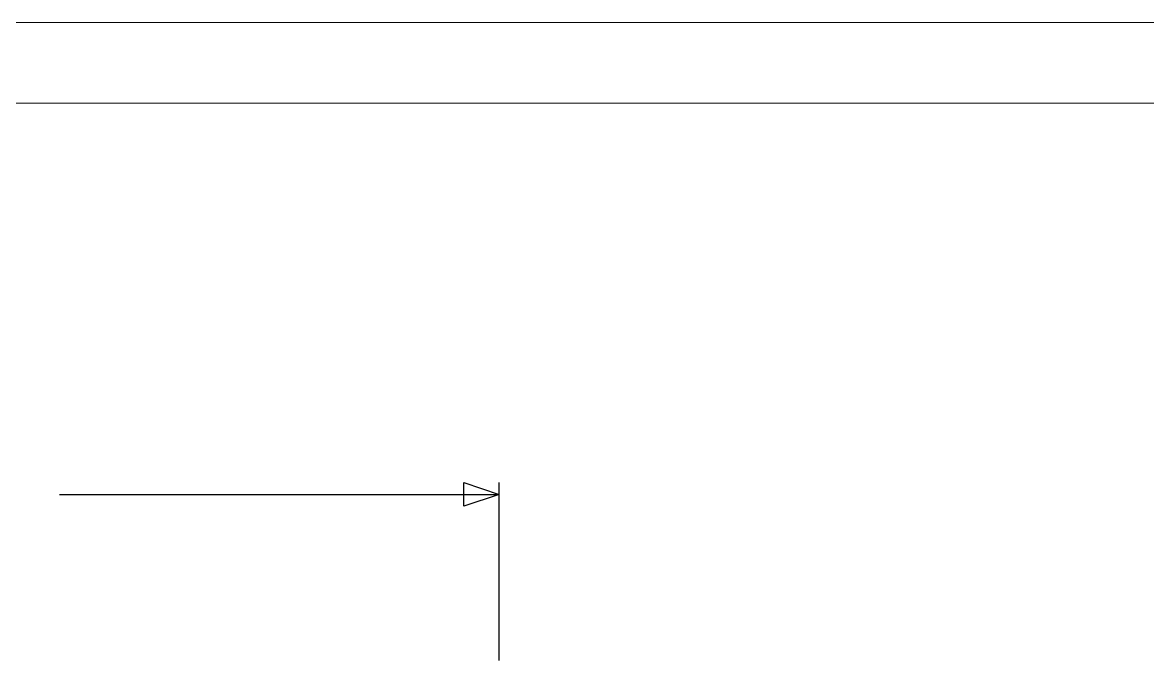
# Model space of a CAD drawing. Header units: inches. Extents: x 12 to 4610, y 7 to 3258.
# Drawn here: x 1232 to 2311, y 2645 to 3258 of the extents above; entities that cross this region are included whole.
import ezdxf

# ---------------------------------------------------------------- set-up
doc = ezdxf.new("R2010")
doc.units = ezdxf.units.IN
doc.header["$MEASUREMENT"] = 0
doc.layers.add('tabelka', color=155, linetype='Continuous')

msp = doc.modelspace()

# ---------------------------------------------------------------- linework, layer by layer
for p, q in [((1688.9, 2646.5), (1688.9, 2817)), ((1267.2, 2805.7), (1688.9, 2805.7))]:
    msp.add_line(p, q)
at = {"layer": 'tabelka', "lineweight": 5}
for points in [[(12.5, 3258.3), (4610.1, 3258.3), (4610.1, 7.5), (12.5, 7.5)], [(89.9, 3180.9), (4532.7, 3180.9), (4532.7, 84.9), (89.9, 84.9)]]:
    msp.add_lwpolyline(points, close=True, dxfattribs=at)

# ---------------------------------------------------------------- meshes
mesh = msp.add_polyface()
corners = [(1688.9, 2805.7), (1655.1, 2794.5), (1655.1, 2817)]
mesh.append_faces([[corners[k] for k in face] for face in [(0, 1, 2)]])

doc.saveas('drawing.dxf')
